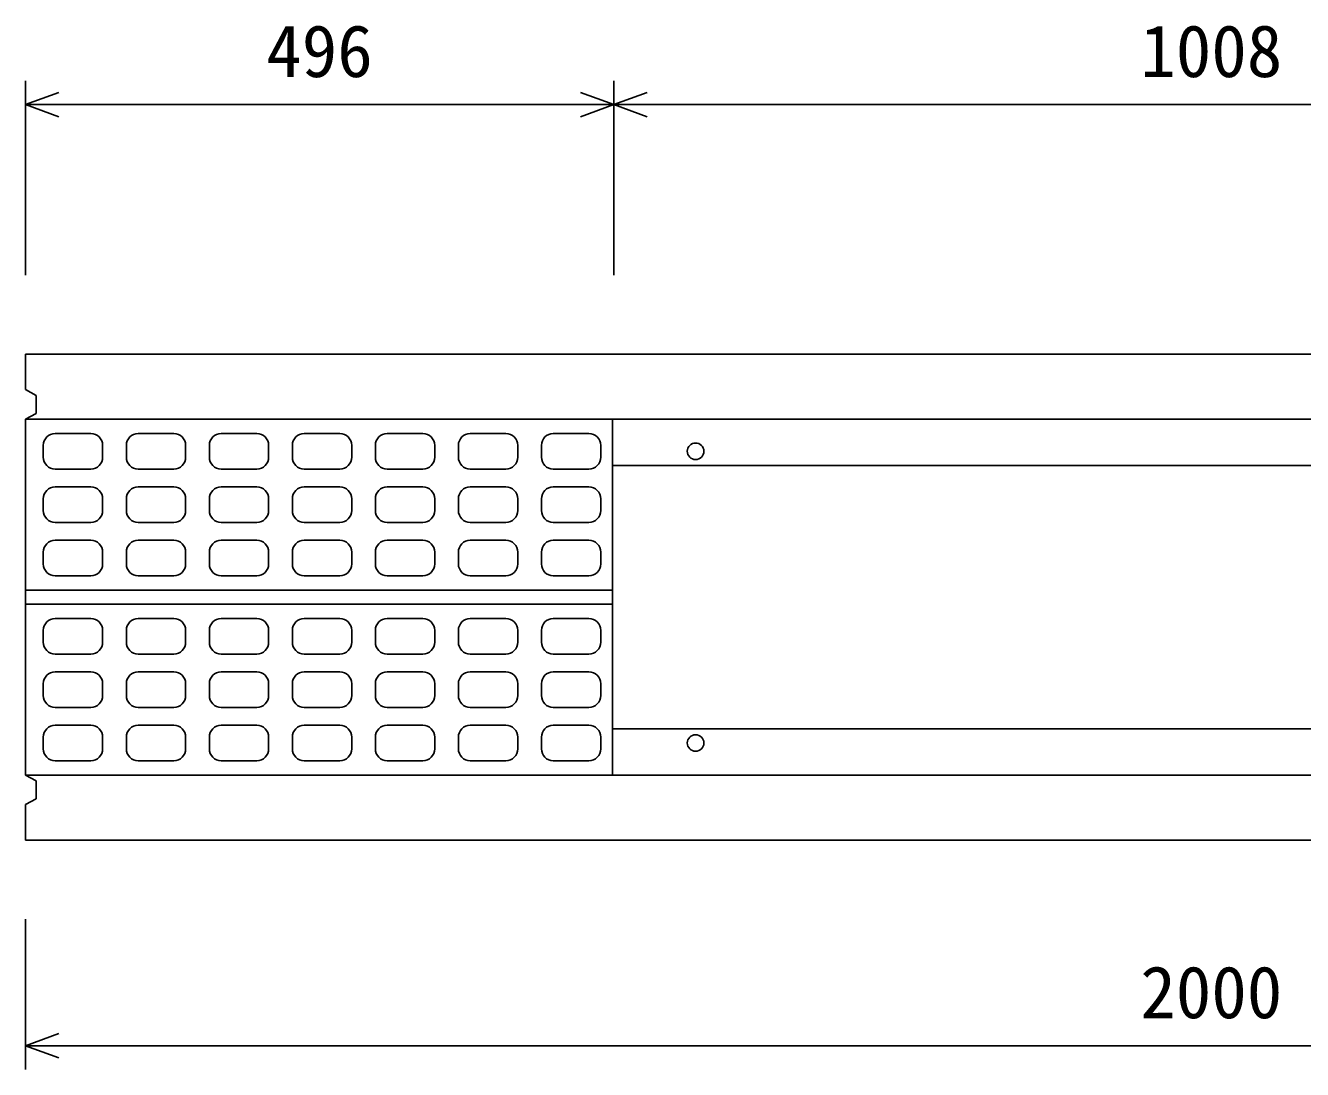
# Model space of a CAD drawing. Units: millimetres, scale not verified. Extents: x -16800 to 16800, y -5940 to 5940.
# Drawn here: x -10044 to -8967, y 3071 to 3952 of the extents above; entities that cross this region are included whole.
import ezdxf
from ezdxf.enums import TextEntityAlignment as Align

# ---------------------------------------------------------------- set-up
doc = ezdxf.new("R2010")
doc.units = ezdxf.units.MM
doc.header["$LTSCALE"] = 20
for name, color, linetype, lineweight in [('0-0_DIM', 7, 'Continuous', 25), ('0-2_HATCH', 6, 'Continuous', 25), ('0-5_OUTLINE', 3, 'Continuous', 25)]:
    doc.layers.add(name, color=color, linetype=linetype, lineweight=lineweight)
doc.styles.add('ＭＳ ゴシック', font='')
doc.styles.get('ＭＳ ゴシック').set_extended_font_data('MS Gothic')

msp = doc.modelspace()

# ---------------------------------------------------------------- linework, layer by layer
at = {"layer": '0-0_DIM'}
for p, q in [((-10043.72, 3905.02), (-10043.72, 3741.26)), ((-9547.72, 3905.02), (-9547.72, 3741.26)), ((-9547.72, 3885.02), (-10043.72, 3885.02)), ((-8539.72, 3885.02), (-9547.72, 3885.02)), ((-10043.72, 3071.26), (-10043.72, 3197.93)), ((-10043.72, 3091.26), (-8043.72, 3091.26))]:
    msp.add_line(p, q, dxfattribs=at)
for points in [[(-10015.53, 3874.76), (-10043.72, 3885.02), (-10015.53, 3895.28)], [(-9575.91, 3895.28), (-9547.72, 3885.02), (-9575.91, 3874.76)], [(-9519.53, 3874.76), (-9547.72, 3885.02), (-9519.53, 3895.28)], [(-10015.53, 3081), (-10043.72, 3091.26), (-10015.53, 3101.52)]]:
    msp.add_lwpolyline(points, dxfattribs=at)
at = {"layer": '0-2_HATCH'}
for p, q in [((-10034.72, 3624.59), (-10034.72, 3639.59)), ((-10018.72, 3607.59), (-9988.72, 3607.59)), ((-9948.72, 3607.59), (-9918.72, 3607.59)), ((-9878.72, 3607.59), (-9848.72, 3607.59)), ((-9808.72, 3607.59), (-9778.72, 3607.59)), ((-9738.72, 3607.59), (-9708.72, 3607.59)), ((-9668.72, 3607.59), (-9638.72, 3607.59)), ((-9598.72, 3607.59), (-9568.72, 3607.59)), ((-10028.72, 3597.59), (-10028.72, 3587.59)), ((-9978.72, 3587.59), (-9978.72, 3597.59)), ((-9958.72, 3597.59), (-9958.72, 3587.59)), ((-9908.72, 3587.59), (-9908.72, 3597.59)), ((-9888.72, 3597.59), (-9888.72, 3587.59)), ((-9838.72, 3587.59), (-9838.72, 3597.59)), ((-9818.72, 3597.59), (-9818.72, 3587.59)), ((-9768.72, 3587.59), (-9768.72, 3597.59)), ((-9748.72, 3597.59), (-9748.72, 3587.59)), ((-9698.72, 3587.59), (-9698.72, 3597.59)), ((-9678.72, 3597.59), (-9678.72, 3587.59)), ((-9628.72, 3587.59), (-9628.72, 3597.59)), ((-9608.72, 3597.59), (-9608.72, 3587.59)), ((-9558.72, 3587.59), (-9558.72, 3597.59)), ((-9988.72, 3577.59), (-10018.72, 3577.59)), ((-9918.72, 3577.59), (-9948.72, 3577.59)), ((-9848.72, 3577.59), (-9878.72, 3577.59)), ((-9778.72, 3577.59), (-9808.72, 3577.59)), ((-9708.72, 3577.59), (-9738.72, 3577.59)), ((-9638.72, 3577.59), (-9668.72, 3577.59)), ((-9568.72, 3577.59), (-9598.72, 3577.59)), ((-10018.72, 3562.59), (-9988.72, 3562.59)), ((-9948.72, 3562.59), (-9918.72, 3562.59)), ((-9878.72, 3562.59), (-9848.72, 3562.59)), ((-9808.72, 3562.59), (-9778.72, 3562.59)), ((-9738.72, 3562.59), (-9708.72, 3562.59)), ((-9668.72, 3562.59), (-9638.72, 3562.59)), ((-9598.72, 3562.59), (-9568.72, 3562.59)), ((-10028.72, 3552.59), (-10028.72, 3542.59)), ((-9978.72, 3542.59), (-9978.72, 3552.59)), ((-9958.72, 3552.59), (-9958.72, 3542.59)), ((-9908.72, 3542.59), (-9908.72, 3552.59)), ((-9888.72, 3552.59), (-9888.72, 3542.59)), ((-9838.72, 3542.59), (-9838.72, 3552.59)), ((-9818.72, 3552.59), (-9818.72, 3542.59)), ((-9768.72, 3542.59), (-9768.72, 3552.59)), ((-9748.72, 3552.59), (-9748.72, 3542.59)), ((-9698.72, 3542.59), (-9698.72, 3552.59)), ((-9678.72, 3552.59), (-9678.72, 3542.59)), ((-9628.72, 3542.59), (-9628.72, 3552.59)), ((-9608.72, 3552.59), (-9608.72, 3542.59)), ((-9558.72, 3542.59), (-9558.72, 3552.59)), ((-9988.72, 3532.59), (-10018.72, 3532.59)), ((-9918.72, 3532.59), (-9948.72, 3532.59)), ((-9848.72, 3532.59), (-9878.72, 3532.59)), ((-9778.72, 3532.59), (-9808.72, 3532.59)), ((-9708.72, 3532.59), (-9738.72, 3532.59)), ((-9638.72, 3532.59), (-9668.72, 3532.59)), ((-9568.72, 3532.59), (-9598.72, 3532.59)), ((-10018.72, 3517.59), (-9988.72, 3517.59)), ((-9948.72, 3517.59), (-9918.72, 3517.59)), ((-9878.72, 3517.59), (-9848.72, 3517.59)), ((-9808.72, 3517.59), (-9778.72, 3517.59)), ((-9738.72, 3517.59), (-9708.72, 3517.59)), ((-9668.72, 3517.59), (-9638.72, 3517.59)), ((-9598.72, 3517.59), (-9568.72, 3517.59)), ((-10028.72, 3507.59), (-10028.72, 3497.59)), ((-9978.72, 3497.59), (-9978.72, 3507.59)), ((-9958.72, 3507.59), (-9958.72, 3497.59)), ((-9908.72, 3497.59), (-9908.72, 3507.59)), ((-9888.72, 3507.59), (-9888.72, 3497.59)), ((-9838.72, 3497.59), (-9838.72, 3507.59)), ((-9818.72, 3507.59), (-9818.72, 3497.59)), ((-9768.72, 3497.59), (-9768.72, 3507.59)), ((-9748.72, 3507.59), (-9748.72, 3497.59)), ((-9698.72, 3497.59), (-9698.72, 3507.59)), ((-9678.72, 3507.59), (-9678.72, 3497.59)), ((-9628.72, 3497.59), (-9628.72, 3507.59)), ((-9608.72, 3507.59), (-9608.72, 3497.59)), ((-9558.72, 3497.59), (-9558.72, 3507.59)), ((-9988.72, 3487.59), (-10018.72, 3487.59)), ((-9918.72, 3487.59), (-9948.72, 3487.59)), ((-9848.72, 3487.59), (-9878.72, 3487.59)), ((-9778.72, 3487.59), (-9808.72, 3487.59)), ((-9708.72, 3487.59), (-9738.72, 3487.59)), ((-9638.72, 3487.59), (-9668.72, 3487.59)), ((-9568.72, 3487.59), (-9598.72, 3487.59)), ((-10018.72, 3451.59), (-9988.72, 3451.59)), ((-9948.72, 3451.59), (-9918.72, 3451.59)), ((-9878.72, 3451.59), (-9848.72, 3451.59)), ((-9808.72, 3451.59), (-9778.72, 3451.59)), ((-9738.72, 3451.59), (-9708.72, 3451.59)), ((-9668.72, 3451.59), (-9638.72, 3451.59)), ((-9598.72, 3451.59), (-9568.72, 3451.59)), ((-10028.72, 3441.59), (-10028.72, 3431.59)), ((-9978.72, 3431.59), (-9978.72, 3441.59)), ((-9958.72, 3441.59), (-9958.72, 3431.59)), ((-9908.72, 3431.59), (-9908.72, 3441.59)), ((-9888.72, 3441.59), (-9888.72, 3431.59)), ((-9838.72, 3431.59), (-9838.72, 3441.59)), ((-9818.72, 3441.59), (-9818.72, 3431.59)), ((-9768.72, 3431.59), (-9768.72, 3441.59)), ((-9748.72, 3441.59), (-9748.72, 3431.59)), ((-9698.72, 3431.59), (-9698.72, 3441.59)), ((-9678.72, 3441.59), (-9678.72, 3431.59)), ((-9628.72, 3431.59), (-9628.72, 3441.59)), ((-9608.72, 3441.59), (-9608.72, 3431.59)), ((-9558.72, 3431.59), (-9558.72, 3441.59)), ((-9988.72, 3421.59), (-10018.72, 3421.59)), ((-9918.72, 3421.59), (-9948.72, 3421.59)), ((-9848.72, 3421.59), (-9878.72, 3421.59)), ((-9778.72, 3421.59), (-9808.72, 3421.59)), ((-9708.72, 3421.59), (-9738.72, 3421.59)), ((-9638.72, 3421.59), (-9668.72, 3421.59)), ((-9568.72, 3421.59), (-9598.72, 3421.59)), ((-10018.72, 3406.59), (-9988.72, 3406.59)), ((-9948.72, 3406.59), (-9918.72, 3406.59)), ((-9878.72, 3406.59), (-9848.72, 3406.59)), ((-9808.72, 3406.59), (-9778.72, 3406.59)), ((-9738.72, 3406.59), (-9708.72, 3406.59)), ((-9668.72, 3406.59), (-9638.72, 3406.59)), ((-9598.72, 3406.59), (-9568.72, 3406.59)), ((-10028.72, 3396.59), (-10028.72, 3386.59)), ((-9978.72, 3386.59), (-9978.72, 3396.59)), ((-9958.72, 3396.59), (-9958.72, 3386.59)), ((-9908.72, 3386.59), (-9908.72, 3396.59)), ((-9888.72, 3396.59), (-9888.72, 3386.59)), ((-9838.72, 3386.59), (-9838.72, 3396.59)), ((-9818.72, 3396.59), (-9818.72, 3386.59)), ((-9768.72, 3386.59), (-9768.72, 3396.59)), ((-9748.72, 3396.59), (-9748.72, 3386.59)), ((-9698.72, 3386.59), (-9698.72, 3396.59)), ((-9678.72, 3396.59), (-9678.72, 3386.59)), ((-9628.72, 3386.59), (-9628.72, 3396.59)), ((-9608.72, 3396.59), (-9608.72, 3386.59)), ((-9558.72, 3386.59), (-9558.72, 3396.59)), ((-9988.72, 3376.59), (-10018.72, 3376.59)), ((-9918.72, 3376.59), (-9948.72, 3376.59)), ((-9848.72, 3376.59), (-9878.72, 3376.59)), ((-9778.72, 3376.59), (-9808.72, 3376.59)), ((-9708.72, 3376.59), (-9738.72, 3376.59)), ((-9638.72, 3376.59), (-9668.72, 3376.59)), ((-9568.72, 3376.59), (-9598.72, 3376.59)), ((-10018.72, 3361.59), (-9988.72, 3361.59)), ((-9948.72, 3361.59), (-9918.72, 3361.59)), ((-9878.72, 3361.59), (-9848.72, 3361.59)), ((-9808.72, 3361.59), (-9778.72, 3361.59)), ((-9738.72, 3361.59), (-9708.72, 3361.59)), ((-9668.72, 3361.59), (-9638.72, 3361.59)), ((-9598.72, 3361.59), (-9568.72, 3361.59)), ((-10028.72, 3351.59), (-10028.72, 3341.59)), ((-9978.72, 3341.59), (-9978.72, 3351.59)), ((-9958.72, 3351.59), (-9958.72, 3341.59)), ((-9908.72, 3341.59), (-9908.72, 3351.59)), ((-9888.72, 3351.59), (-9888.72, 3341.59)), ((-9838.72, 3341.59), (-9838.72, 3351.59)), ((-9818.72, 3351.59), (-9818.72, 3341.59)), ((-9768.72, 3341.59), (-9768.72, 3351.59)), ((-9748.72, 3351.59), (-9748.72, 3341.59)), ((-9698.72, 3341.59), (-9698.72, 3351.59)), ((-9678.72, 3351.59), (-9678.72, 3341.59)), ((-9628.72, 3341.59), (-9628.72, 3351.59)), ((-9608.72, 3351.59), (-9608.72, 3341.59)), ((-9558.72, 3341.59), (-9558.72, 3351.59)), ((-9988.72, 3331.59), (-10018.72, 3331.59)), ((-9918.72, 3331.59), (-9948.72, 3331.59)), ((-9848.72, 3331.59), (-9878.72, 3331.59)), ((-9778.72, 3331.59), (-9808.72, 3331.59)), ((-9708.72, 3331.59), (-9738.72, 3331.59)), ((-9638.72, 3331.59), (-9668.72, 3331.59)), ((-9568.72, 3331.59), (-9598.72, 3331.59)), ((-10034.72, 3314.59), (-10043.72, 3319.59))]:
    msp.add_line(p, q, dxfattribs=at)
for centre in [(-9478.72, 3592.59), (-9478.72, 3346.59)]:
    msp.add_circle(centre, 7, dxfattribs=at)
for centre, start, end in [((-10018.72, 3597.59), 90, 180), ((-9988.72, 3597.59), 0, 90), ((-9948.72, 3597.59), 90, 180), ((-9918.72, 3597.59), 0, 90), ((-9878.72, 3597.59), 90, 180), ((-9848.72, 3597.59), 0, 90), ((-9808.72, 3597.59), 90, 180), ((-9778.72, 3597.59), 0, 90), ((-9738.72, 3597.59), 90, 180), ((-9708.72, 3597.59), 0, 90), ((-9668.72, 3597.59), 90, 180), ((-9638.72, 3597.59), 0, 90), ((-9598.72, 3597.59), 90, 180), ((-9568.72, 3597.59), 0, 90), ((-10018.72, 3587.59), 180, 270), ((-9988.72, 3587.59), 270, 0), ((-9948.72, 3587.59), 180, 270), ((-9918.72, 3587.59), 270, 0), ((-9878.72, 3587.59), 180, 270), ((-9848.72, 3587.59), 270, 0), ((-9808.72, 3587.59), 180, 270), ((-9778.72, 3587.59), 270, 0), ((-9738.72, 3587.59), 180, 270), ((-9708.72, 3587.59), 270, 0), ((-9668.72, 3587.59), 180, 270), ((-9638.72, 3587.59), 270, 0), ((-9598.72, 3587.59), 180, 270), ((-9568.72, 3587.59), 270, 0), ((-10018.72, 3552.59), 90, 180), ((-9988.72, 3552.59), 0, 90), ((-9948.72, 3552.59), 90, 180), ((-9918.72, 3552.59), 0, 90), ((-9878.72, 3552.59), 90, 180), ((-9848.72, 3552.59), 0, 90), ((-9808.72, 3552.59), 90, 180), ((-9778.72, 3552.59), 0, 90), ((-9738.72, 3552.59), 90, 180), ((-9708.72, 3552.59), 0, 90), ((-9668.72, 3552.59), 90, 180), ((-9638.72, 3552.59), 0, 90), ((-9598.72, 3552.59), 90, 180), ((-9568.72, 3552.59), 0, 90), ((-10018.72, 3542.59), 180, 270), ((-9988.72, 3542.59), 270, 0), ((-9948.72, 3542.59), 180, 270), ((-9918.72, 3542.59), 270, 0), ((-9878.72, 3542.59), 180, 270), ((-9848.72, 3542.59), 270, 0), ((-9808.72, 3542.59), 180, 270), ((-9778.72, 3542.59), 270, 0), ((-9738.72, 3542.59), 180, 270), ((-9708.72, 3542.59), 270, 0), ((-9668.72, 3542.59), 180, 270), ((-9638.72, 3542.59), 270, 0), ((-9598.72, 3542.59), 180, 270), ((-9568.72, 3542.59), 270, 0), ((-10018.72, 3507.59), 90, 180), ((-9988.72, 3507.59), 0, 90), ((-9948.72, 3507.59), 90, 180), ((-9918.72, 3507.59), 0, 90), ((-9878.72, 3507.59), 90, 180), ((-9848.72, 3507.59), 0, 90), ((-9808.72, 3507.59), 90, 180), ((-9778.72, 3507.59), 0, 90), ((-9738.72, 3507.59), 90, 180), ((-9708.72, 3507.59), 0, 90), ((-9668.72, 3507.59), 90, 180), ((-9638.72, 3507.59), 0, 90), ((-9598.72, 3507.59), 90, 180), ((-9568.72, 3507.59), 0, 90), ((-10018.72, 3497.59), 180, 270), ((-9988.72, 3497.59), 270, 0), ((-9948.72, 3497.59), 180, 270), ((-9918.72, 3497.59), 270, 0), ((-9878.72, 3497.59), 180, 270), ((-9848.72, 3497.59), 270, 0), ((-9808.72, 3497.59), 180, 270), ((-9778.72, 3497.59), 270, 0), ((-9738.72, 3497.59), 180, 270), ((-9708.72, 3497.59), 270, 0), ((-9668.72, 3497.59), 180, 270), ((-9638.72, 3497.59), 270, 0), ((-9598.72, 3497.59), 180, 270), ((-9568.72, 3497.59), 270, 0), ((-10018.72, 3441.59), 90, 180), ((-9988.72, 3441.59), 0, 90), ((-9948.72, 3441.59), 90, 180), ((-9918.72, 3441.59), 0, 90), ((-9878.72, 3441.59), 90, 180), ((-9848.72, 3441.59), 0, 90), ((-9808.72, 3441.59), 90, 180), ((-9778.72, 3441.59), 0, 90), ((-9738.72, 3441.59), 90, 180), ((-9708.72, 3441.59), 0, 90), ((-9668.72, 3441.59), 90, 180), ((-9638.72, 3441.59), 0, 90), ((-9598.72, 3441.59), 90, 180), ((-9568.72, 3441.59), 0, 90), ((-10018.72, 3431.59), 180, 270), ((-9988.72, 3431.59), 270, 0), ((-9948.72, 3431.59), 180, 270), ((-9918.72, 3431.59), 270, 0), ((-9878.72, 3431.59), 180, 270), ((-9848.72, 3431.59), 270, 0), ((-9808.72, 3431.59), 180, 270), ((-9778.72, 3431.59), 270, 0), ((-9738.72, 3431.59), 180, 270), ((-9708.72, 3431.59), 270, 0), ((-9668.72, 3431.59), 180, 270), ((-9638.72, 3431.59), 270, 0), ((-9598.72, 3431.59), 180, 270), ((-9568.72, 3431.59), 270, 0), ((-10018.72, 3396.59), 90, 180), ((-9988.72, 3396.59), 0, 90), ((-9948.72, 3396.59), 90, 180), ((-9918.72, 3396.59), 0, 90), ((-9878.72, 3396.59), 90, 180), ((-9848.72, 3396.59), 0, 90), ((-9808.72, 3396.59), 90, 180), ((-9778.72, 3396.59), 0, 90), ((-9738.72, 3396.59), 90, 180), ((-9708.72, 3396.59), 0, 90), ((-9668.72, 3396.59), 90, 180), ((-9638.72, 3396.59), 0, 90), ((-9598.72, 3396.59), 90, 180), ((-9568.72, 3396.59), 0, 90), ((-10018.72, 3386.59), 180, 270), ((-9988.72, 3386.59), 270, 0), ((-9948.72, 3386.59), 180, 270), ((-9918.72, 3386.59), 270, 0), ((-9878.72, 3386.59), 180, 270), ((-9848.72, 3386.59), 270, 0), ((-9808.72, 3386.59), 180, 270), ((-9778.72, 3386.59), 270, 0), ((-9738.72, 3386.59), 180, 270), ((-9708.72, 3386.59), 270, 0), ((-9668.72, 3386.59), 180, 270), ((-9638.72, 3386.59), 270, 0), ((-9598.72, 3386.59), 180, 270), ((-9568.72, 3386.59), 270, 0), ((-10018.72, 3351.59), 90, 180), ((-9988.72, 3351.59), 0, 90), ((-9948.72, 3351.59), 90, 180), ((-9918.72, 3351.59), 0, 90), ((-9878.72, 3351.59), 90, 180), ((-9848.72, 3351.59), 0, 90), ((-9808.72, 3351.59), 90, 180), ((-9778.72, 3351.59), 0, 90), ((-9738.72, 3351.59), 90, 180), ((-9708.72, 3351.59), 0, 90), ((-9668.72, 3351.59), 90, 180), ((-9638.72, 3351.59), 0, 90), ((-9598.72, 3351.59), 90, 180), ((-9568.72, 3351.59), 0, 90), ((-10018.72, 3341.59), 180, 270), ((-9988.72, 3341.59), 270, 0), ((-9948.72, 3341.59), 180, 270), ((-9918.72, 3341.59), 270, 0), ((-9878.72, 3341.59), 180, 270), ((-9848.72, 3341.59), 270, 0), ((-9808.72, 3341.59), 180, 270), ((-9778.72, 3341.59), 270, 0), ((-9738.72, 3341.59), 180, 270), ((-9708.72, 3341.59), 270, 0), ((-9668.72, 3341.59), 180, 270), ((-9638.72, 3341.59), 270, 0), ((-9598.72, 3341.59), 180, 270), ((-9568.72, 3341.59), 270, 0)]:
    msp.add_arc(centre, 10, start, end, dxfattribs=at)
at = {"layer": '0-5_OUTLINE'}
for p, q in [((-10043.72, 3674.59), (-8043.72, 3674.59)), ((-10043.72, 3644.59), (-10043.72, 3674.59)), ((-10043.72, 3319.59), (-10043.72, 3619.59)), ((-10043.72, 3619.59), (-8043.72, 3619.59)), ((-10043.72, 3619.59), (-9547.72, 3619.59)), ((-9548.72, 3319.59), (-9548.72, 3619.59)), ((-9547.72, 3619.59), (-8539.72, 3619.59)), ((-9548.72, 3580.59), (-8538.72, 3580.59)), ((-10043.72, 3475.59), (-9548.72, 3475.59)), ((-10043.72, 3463.59), (-9548.72, 3463.59)), ((-9548.72, 3358.59), (-8538.72, 3358.59)), ((-10043.72, 3319.59), (-8043.72, 3319.59)), ((-10043.72, 3319.59), (-9547.72, 3319.59)), ((-10034.72, 3314.59), (-10043.72, 3319.59)), ((-9547.72, 3319.59), (-8043.72, 3319.59)), ((-10043.72, 3264.59), (-10043.72, 3294.59)), ((-10043.72, 3264.59), (-8043.72, 3264.59))]:
    msp.add_line(p, q, dxfattribs=at)
for points in [[(-10043.72, 3619.59), (-10034.72, 3624.59), (-10034.72, 3639.59), (-10043.72, 3644.59)], [(-10043.72, 3294.59), (-10034.72, 3299.59), (-10034.72, 3314.59)]]:
    msp.add_lwpolyline(points, dxfattribs=at)

# ---------------------------------------------------------------- texts
at = {"layer": '0-0_DIM', "style": 'ＭＳ ゴシック'}
for s, p in [('496', (-9840.72, 3895.02)), ('1008', (-9103.72, 3895.02)), ('2000', (-9103.72, 3101.26))]:
    msp.add_text(s, height=43.99, dxfattribs=at).set_placement(p, align=Align.BOTTOM_LEFT)

doc.saveas('drawing.dxf')
